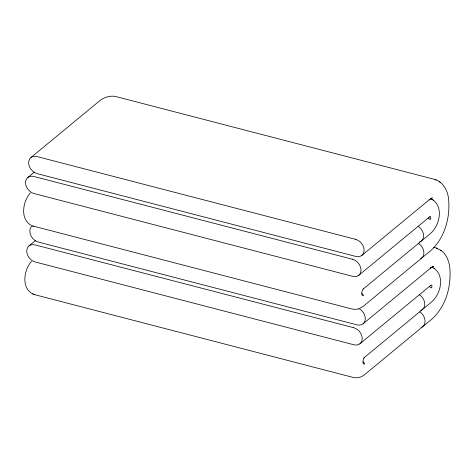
<?xml version="1.0" encoding="UTF-8"?>
<svg xmlns="http://www.w3.org/2000/svg" width="474" height="474" viewBox="0 0 474 474"><rect width="100%" height="100%" fill="white"/><g stroke="black" fill="none" stroke-linecap="round" stroke-linejoin="round"><path stroke-width="0.71" d="M30.348 192.924C22.758 201.539 19.718 219.112 31.497 225.547M31.539 261.358C23.362 270.216 20.803 290.236 34.845 294.715L353.563 377.529C357.366 378.406 361.413 377.239 364.405 374.798L432.412 318.67C446.496 305.534 451.87 284.631 449.583 265.92C448.428 260.042 445.957 253.246 440.435 250.142M421.279 241.088C425.96 236.959 422.897 229.333 418.311 226.424M30.988 157.487L99.528 100.915C103.936 97.3 109.654 95.422 115.324 96.423L434.042 179.237C442.432 181.246 447.178 189.523 448.392 197.486C450.673 216.197 445.299 237.101 431.216 250.236L363.208 306.364L360.086 308.266M27.883 177.406L34.158 172.228M29.074 245.84L35.349 240.662M361.781 255.48L429.871 199.281L429.029 199.832L432.377 197.848L431.381 198.292M358.67 275.4L429.533 216.92M363.137 289.069L430.279 233.652C439.552 225.867 443.984 207.257 432.507 199.643M362.977 323.914L431.062 267.715L430.226 268.26L433.574 266.281L432.578 266.726M359.867 343.834L430.724 285.354M364.334 357.503L431.476 302.086C440.749 294.295 445.181 275.69 433.704 268.077M420.764 258.715C426.523 255.16 423.495 246.486 418.613 243.535M429.13 217.062L430.125 216.618A1.689 0.758 -75.4 0 1 430.777 217.536A1.689 0.758 -75.4 0 1 430.179 219.492A9.664 5.913 37.4 0 0 428.093 218.046M430.327 285.49L431.322 285.046A1.689 0.758 -75.4 0 1 431.974 285.97A1.689 0.758 -75.4 0 1 431.37 287.919A9.664 5.913 37.4 0 0 429.29 286.48M419.561 241.995L420.462 241.61M420.758 310.429C427.578 307.673 424.74 297.838 419.508 294.858M421.054 327.534C427.874 324.785 425.036 314.949 419.804 311.969M359.091 308.704L355.761 309.386L352.372 309.095L32.576 225.914L33.648 226.282M430.511 198.44L431.648 198.476M433.805 247.298L436.311 248.038L441.424 250.651M32.694 293.981L34.845 294.715M433.497 200.152L430.469 198.6A19.233 8.633 -75.4 0 1 431.441 199.281M432.175 267.295L434.694 268.586M435.12 179.605L436.133 180.126M439.238 181.708L440.228 182.217M436.311 248.038L437.33 248.56M431.666 267.034L432.679 267.555M361.792 292.636A3.762 1.689 -75.4 0 0 363.445 295.48A9.699 7.898 59.4 0 0 361.988 293.412M361.863 292.162A3.762 1.689 -75.4 0 1 362.255 290.746M362.438 290.307A3.762 1.689 -75.4 0 1 363.327 288.903M363.878 357.935A9.693 6.701 43.3 0 0 364.524 357.337A3.762 1.689 -75.4 0 0 363.831 358.326M358.966 308.627A9.699 7.365 50.5 0 1 365.276 319.6A9.699 7.365 50.5 0 1 357.088 324.88L38.37 242.066A9.699 7.365 50.5 0 1 30.532 234.772A9.699 7.365 50.5 0 1 32.185 225.92M363.161 360.116A3.762 1.689 -75.4 0 0 364.636 363.914A9.699 7.898 59.4 0 0 363.179 361.846M363.291 359.642A3.762 1.689 -75.4 0 1 363.629 358.741M355.595 239.34L36.877 156.521A9.699 7.365 50.5 0 0 28.641 162.896A9.699 7.365 50.5 0 0 37.173 173.632L355.897 256.446A9.699 7.365 50.5 0 0 364.133 250.071A9.699 7.365 50.5 0 0 355.595 239.34M352.484 259.26L33.767 176.447A9.699 7.365 50.5 0 0 25.531 182.816A9.699 7.365 50.5 0 0 34.069 193.552L352.786 276.366A9.699 7.365 50.5 0 0 361.022 269.99A9.699 7.365 50.5 0 0 352.484 259.26M353.681 327.694L34.963 244.874A9.699 7.365 50.5 0 0 26.728 251.25A9.699 7.365 50.5 0 0 35.26 261.986L353.977 344.799A9.699 7.365 50.5 0 0 362.219 338.424A9.699 7.365 50.5 0 0 353.681 327.694"/></g></svg>
